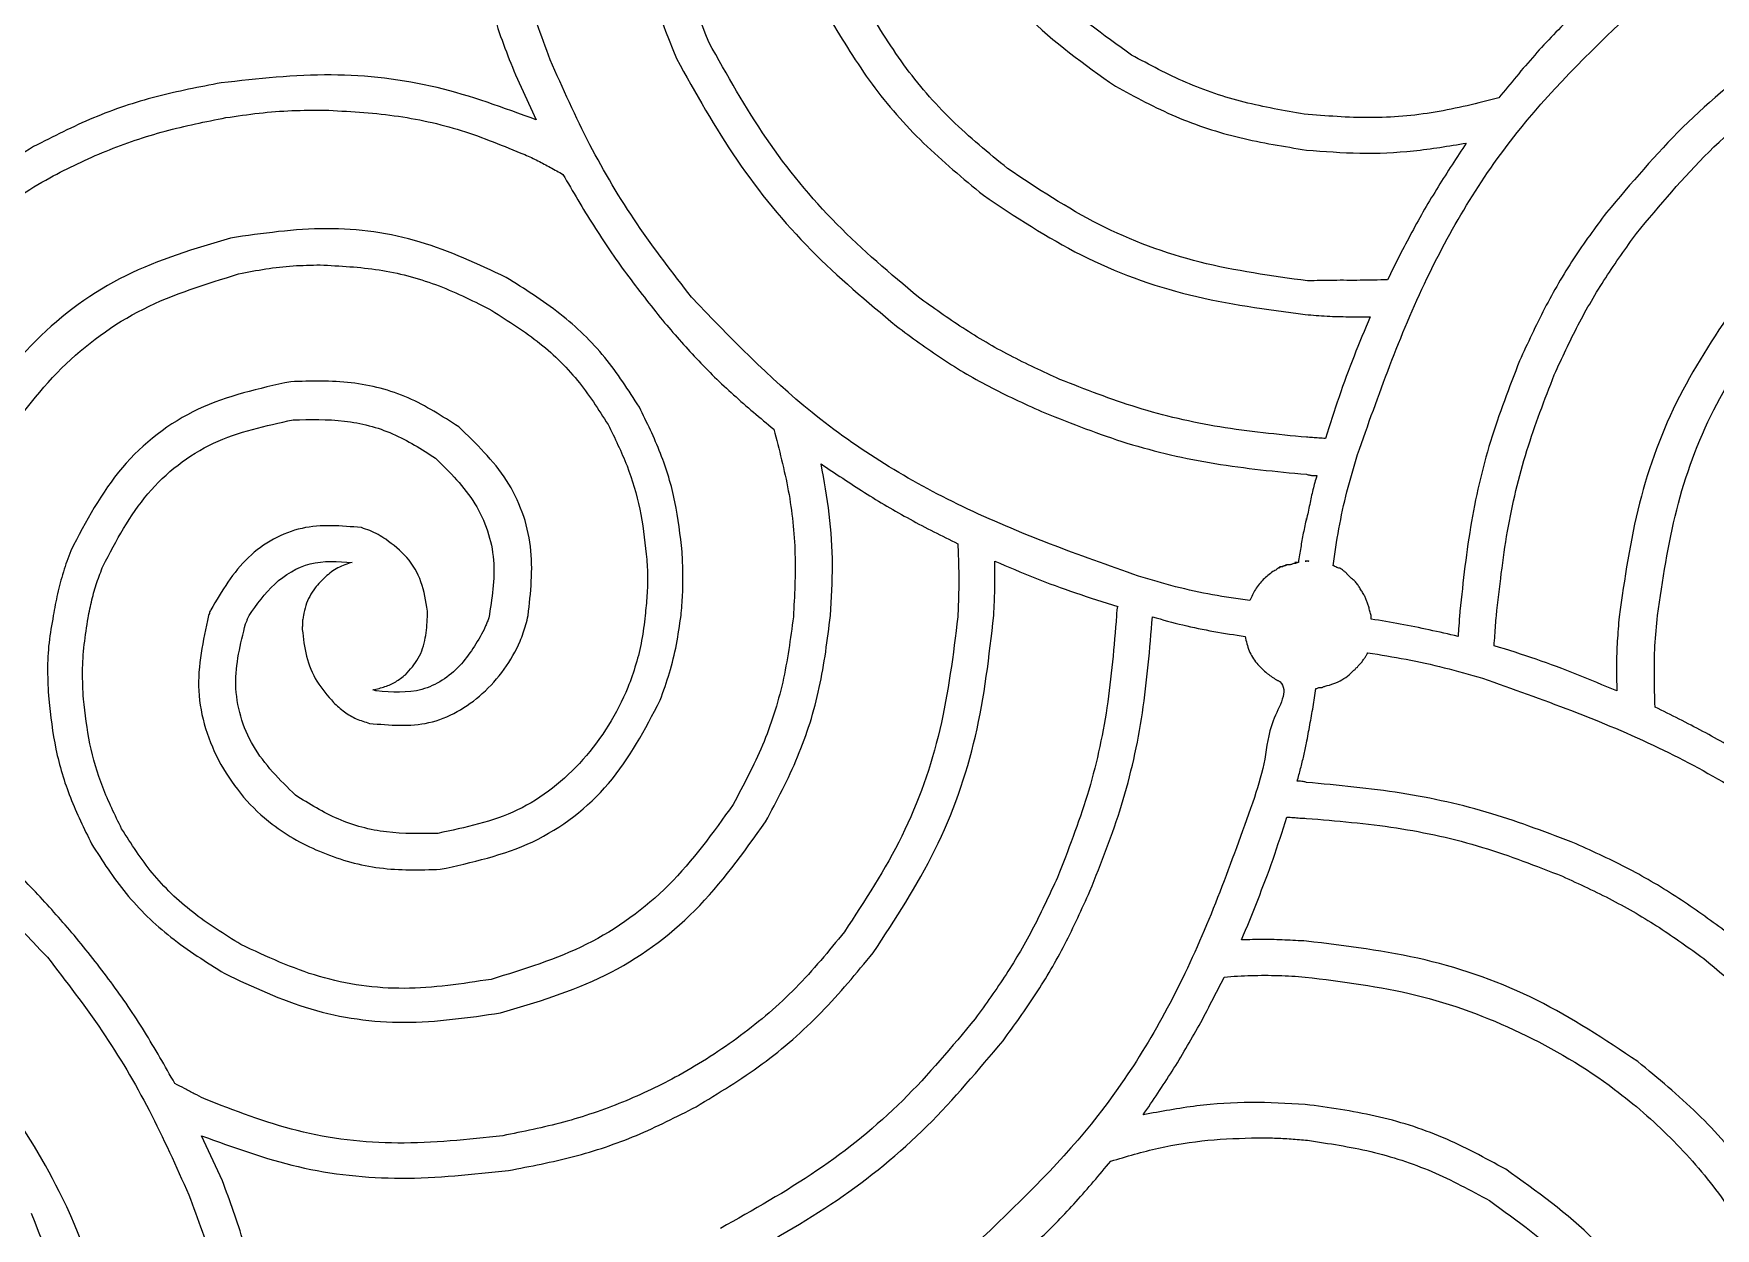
# Model space of a CAD drawing. Extents: x 0 to 371, y 0 to 260.
# Drawn here: x 242.17 to 280.59, y 94.83 to 122.12 of the extents above; entities that cross this region are included whole.
import ezdxf

# ---------------------------------------------------------------- set-up
doc = ezdxf.new("R2010")
doc.units = 0
doc.layers.add('Layer_1', color=7, linetype='CONTINUOUS')

msp = doc.modelspace()

# ---------------------------------------------------------------- linework, layer by layer
at = {"layer": 'Layer_1', "color": 7}
for points in [[(253.179892, 121.179373), (253.655832, 120.147395)], [(271.250618, 111.01927), (271.250618, 111.045625)], [(270.668747, 109.934582), (270.642394, 109.934582)], [(270.880625, 109.987292), (270.853743, 109.987292)], [(271.303852, 110.066873), (271.224266, 110.066873)], [(271.885724, 109.960937), (271.859372, 109.960937)], [(272.282599, 109.669998), (272.256247, 109.696353), (272.17666, 109.775419)], [(251.169162, 108.796667), (251.169162, 108.928959)], [(272.732708, 108.743957), (272.732708, 108.796667)], [(272.229894, 107.47375), (272.256247, 107.500105), (272.335833, 107.579687)], [(272.441243, 107.685623), (272.52083, 107.764689)], [(271.462497, 107.156457), (271.488849, 107.156457)], [(246.485727, 95.911665), (246.009787, 96.943127)]]:
    msp.add_lwpolyline(points, dxfattribs=at)
for points in [[(248.816852, 120.371672)], [(248.720215, 116.835452)], [(264.133745, 110.066873)], [(270.622233, 109.918561)], [(270.698724, 109.941299)], [(270.748333, 109.960937)], [(270.986035, 110.040002), (271.039269, 110.040002), (270.986035, 110.040002)], [(271.283691, 110.077726)], [(267.731977, 108.796667)], [(272.653122, 107.976562)], [(270.801038, 104.219169)], [(270.298224, 100.608019)], [(270.139051, 96.897135)]]:
    msp.add_lwpolyline(points, close=True, dxfattribs=at)
for points, knots in [([(257.598227, 121.919897), (257.1702, 123.022584), (256.288893, 125.293021), (255.9687, 129.023116), (256.366684, 131.499637), (256.566249, 132.741458)], [0, 0, 0, 0, 3.536436, 7.28153, 11.048228, 11.048228, 11.048228, 11.048228]), ([(255.667078, 132.50323), (255.48647, 131.241141), (255.126798, 128.727741), (255.512159, 124.958253), (256.417267, 122.665202), (256.857703, 121.549377)], [0, 0, 0, 0, 3.817741, 7.602876, 11.19059, 11.19059, 11.19059, 11.19059]), ([(253.973642, 121.523022), (253.767871, 122.077503), (253.34836, 123.207944), (252.929696, 125.011672), (252.779925, 126.257839), (252.703435, 126.89427)], [0, 0, 0, 0, 1.773057, 3.6148, 5.537175, 5.537175, 5.537175, 5.537175]), ([(262.519374, 126.973335), (262.761436, 126.156256), (263.243754, 124.528194), (264.783847, 122.411745), (266.178512, 121.41812), (266.884993, 120.91479)], [0, 0, 0, 0, 2.544134, 5.069287, 7.661575, 7.661575, 7.661575, 7.661575]), ([(267.255516, 121.628958), (266.613148, 122.08803), (265.341222, 122.997016), (263.940661, 124.931037), (263.48751, 126.415111), (263.260413, 127.158853)], [0, 0, 0, 0, 2.359117, 4.671186, 6.993906, 6.993906, 6.993906, 6.993906]), ([(252.465207, 123.34875), (252.530064, 123.097776), (252.658273, 122.601652), (252.897563, 121.877274), (253.086204, 121.410963), (253.179892, 121.179373)], [0, 0, 0, 0, 0.777527, 1.537008, 2.286358, 2.286358, 2.286358, 2.286358]), ([(278.288958, 123.375105), (277.969376, 123.101608), (277.328662, 122.553285), (276.44978, 121.635619), (275.912627, 120.979431), (275.643125, 120.650206)], [0, 0, 0, 0, 1.261331, 2.528783, 3.804996, 3.804996, 3.804996, 3.804996]), ([(284.215201, 123.057812), (283.429351, 122.619032), (281.869277, 121.747964), (279.803774, 120.043964), (278.667536, 118.698638), (278.103432, 118.030728)], [0, 0, 0, 0, 2.696804, 5.35371, 7.973322, 7.973322, 7.973322, 7.973322]), ([(264.424683, 119.035835), (263.986918, 119.393754), (263.117778, 120.104366), (262.012832, 121.385496), (261.433925, 122.340757), (261.143747, 122.819583)], [0, 0, 0, 0, 1.694336, 3.363942, 5.041931, 5.041931, 5.041931, 5.041931]), ([(272.414891, 112.500834), (272.896922, 113.861334), (273.830049, 116.495023), (275.965578, 120.013999), (277.867794, 121.831381), (278.791243, 122.713647)], [0, 0, 0, 0, 4.325799, 8.373985, 12.193381, 12.193381, 12.193381, 12.193381]), ([(260.349997, 122.475419), (260.661335, 121.962861), (261.282896, 120.93958), (262.476444, 119.577345), (263.403133, 118.812328), (263.869161, 118.427603)], [0, 0, 0, 0, 1.796894, 3.587356, 5.398685, 5.398685, 5.398685, 5.398685]), ([(278.791243, 117.554272), (279.32375, 118.194436), (280.397601, 119.485386), (282.379338, 121.093153), (283.864757, 121.924748), (284.612076, 122.343127)], [0, 0, 0, 0, 2.494016, 5.029417, 7.596492, 7.596492, 7.596492, 7.596492]), ([(262.387082, 116.099064), (261.747593, 116.636189), (260.461198, 117.716668), (258.847677, 119.692091), (258.016406, 121.17427), (257.598227, 121.919897)], [0, 0, 0, 0, 2.50184, 5.032695, 7.594725, 7.594725, 7.594725, 7.594725]), ([(257.201352, 116.099064), (256.77594, 116.649907), (255.921788, 117.755901), (254.836324, 119.574628), (254.262987, 120.869527), (253.973642, 121.523022)], [0, 0, 0, 0, 2.086879, 4.19008, 6.332929, 6.332929, 6.332929, 6.332929]), ([(256.857703, 121.549377), (257.296683, 120.761835), (258.168077, 119.19853), (259.86631, 117.126696), (261.216199, 115.997089), (261.884786, 115.437605)], [0, 0, 0, 0, 2.701851, 5.363294, 7.97507, 7.97507, 7.97507, 7.97507]), ([(271.197913, 120.279687), (270.739099, 120.359318), (269.819519, 120.51892), (268.486565, 120.965564), (267.665092, 121.408244), (267.255516, 121.628958)], [0, 0, 0, 0, 1.39603, 2.797992, 4.192055, 4.192055, 4.192055, 4.192055]), ([(253.655832, 120.147395), (252.909186, 120.423032), (251.399182, 120.980476), (248.94011, 121.268489), (247.295497, 121.08642), (246.459372, 120.993855)], [0, 0, 0, 0, 2.382382, 4.818091, 7.337064, 7.337064, 7.337064, 7.337064]), ([(246.459372, 120.993855), (245.961012, 120.898747), (244.966752, 120.709001), (243.522222, 120.226947), (242.622845, 119.768022), (242.173328, 119.538647)], [0, 0, 0, 0, 1.521205, 3.0349, 4.547437, 4.547437, 4.547437, 4.547437]), ([(266.884993, 120.91479), (267.338158, 120.671228), (268.24542, 120.183604), (269.723237, 119.703082), (270.741319, 119.540776), (271.250618, 119.459581)], [0, 0, 0, 0, 1.541296, 3.085767, 4.63181, 4.63181, 4.63181, 4.63181]), ([(275.643125, 120.650206), (275.161675, 120.528493), (274.197283, 120.284689), (272.697114, 120.157894), (271.699249, 120.238959), (271.197913, 120.279687)], [0, 0, 0, 0, 1.488323, 2.981254, 4.488636, 4.488636, 4.488636, 4.488636]), ([(246.565308, 120.200105), (246.817555, 120.23691), (247.318289, 120.309972), (248.070463, 120.367747), (248.569219, 120.37037), (248.816852, 120.371672)], [0, 0, 0, 0, 0.764629, 1.517859, 2.26062, 2.26062, 2.26062, 2.26062]), ([(248.816852, 120.371672), (249.350386, 120.343801), (250.406285, 120.288642), (251.952602, 119.949296), (252.913654, 119.551386), (253.391249, 119.353645)], [0, 0, 0, 0, 1.601314, 3.169101, 4.717874, 4.717874, 4.717874, 4.717874]), ([(238.7601, 115.543542), (239.117535, 115.982103), (239.827166, 116.852799), (241.114598, 117.945978), (242.451654, 118.813416), (243.817823, 119.458701), (245.167922, 119.921112), (246.099516, 120.107108), (246.565308, 120.200105)], [0, 0, 0, 0, 1.694248, 3.363666, 5.041543, 6.462666, 7.886398, 9.310103, 9.310103, 9.310103, 9.310103]), ([(242.173328, 119.538647), (241.660739, 119.227341), (240.6374, 118.605846), (239.274847, 117.412637), (238.509755, 116.485998), (238.124997, 116.019998)], [0, 0, 0, 0, 1.796934, 3.587419, 5.398736, 5.398736, 5.398736, 5.398736]), ([(271.250618, 119.459581), (271.657949, 119.427846), (272.47233, 119.364397), (273.6979, 119.416776), (274.501344, 119.551188), (274.90208, 119.618228)], [0, 0, 0, 0, 1.225053, 2.44926, 3.667472, 3.667472, 3.667472, 3.667472]), ([(274.90208, 119.618228), (274.684747, 119.287621), (274.247569, 118.622586), (273.642771, 117.582393), (273.283653, 116.859957), (273.102702, 116.495939)], [0, 0, 0, 0, 1.186836, 2.387386, 3.606692, 3.606692, 3.606692, 3.606692]), ([(253.391249, 119.353645), (253.492896, 119.308315), (253.692996, 119.219081), (253.980283, 119.061086), (254.169549, 118.956205), (254.26458, 118.903544)], [0, 0, 0, 0, 0.333736, 0.656986, 0.982968, 0.982968, 0.982968, 0.982968]), ([(254.26458, 118.903544), (254.491669, 118.512538), (254.944218, 117.733334), (255.706733, 116.620987), (256.262735, 115.919552), (256.539894, 115.569897)], [0, 0, 0, 0, 1.356194, 2.702651, 4.040972, 4.040972, 4.040972, 4.040972]), ([(271.2775, 116.469583), (270.451912, 116.583108), (268.812403, 116.808553), (266.469762, 117.67296), (265.105164, 118.582351), (264.424683, 119.035835)], [0, 0, 0, 0, 2.496035, 4.956794, 7.404474, 7.404474, 7.404474, 7.404474]), ([(263.869161, 118.427603), (264.5976, 117.942153), (266.06002, 116.96756), (268.576667, 116.051566), (270.337353, 115.819226), (271.224266, 115.702189)], [0, 0, 0, 0, 2.619894, 5.259723, 7.939252, 7.939252, 7.939252, 7.939252]), ([(278.103432, 118.030728), (277.846823, 117.683804), (277.329345, 116.984197), (276.672629, 115.845063), (276.304077, 115.045333), (276.119057, 114.643855)], [0, 0, 0, 0, 1.293785, 2.609043, 3.934954, 3.934954, 3.934954, 3.934954]), ([(252.968019, 116.549165), (252.324143, 116.852894), (251.028488, 117.464081), (248.843834, 117.76524), (247.401353, 117.554832), (246.671245, 117.448335)], [0, 0, 0, 0, 2.127579, 4.281279, 6.488593, 6.488593, 6.488593, 6.488593]), ([(246.671245, 117.448335), (245.854127, 117.206266), (244.225963, 116.723927), (242.109288, 115.183911), (241.115556, 113.789199), (240.612183, 113.08271)], [0, 0, 0, 0, 2.544261, 5.069616, 7.661989, 7.661989, 7.661989, 7.661989]), ([(276.912807, 114.326562), (277.088691, 114.708457), (277.438584, 115.468177), (278.067766, 116.548464), (278.550954, 117.220212), (278.791243, 117.554272)], [0, 0, 0, 0, 1.260922, 2.508408, 3.742494, 3.742494, 3.742494, 3.742494]), ([(246.856247, 116.62823), (247.062849, 116.67022), (247.474018, 116.753785), (248.097699, 116.823014), (248.513311, 116.831318), (248.720215, 116.835452)], [0, 0, 0, 0, 0.632289, 1.258348, 1.878993, 1.878993, 1.878993, 1.878993]), ([(248.720215, 116.835452), (249.17001, 116.811966), (250.065175, 116.765225), (251.374242, 116.427416), (252.172554, 116.031939), (252.571144, 115.83448)], [0, 0, 0, 0, 1.349252, 2.685235, 4.017437, 4.017437, 4.017437, 4.017437]), ([(241.326352, 112.633125), (241.790024, 113.274855), (242.705771, 114.542265), (244.633183, 115.948462), (246.114169, 116.401318), (246.856247, 116.62823)], [0, 0, 0, 0, 2.366487, 4.673792, 6.990994, 6.990994, 6.990994, 6.990994]), ([(256.010727, 113.585522), (255.761932, 113.973904), (255.255466, 114.764522), (254.212313, 115.768712), (253.388031, 116.285723), (252.968019, 116.549165)], [0, 0, 0, 0, 1.380479, 2.810201, 4.295596, 4.295596, 4.295596, 4.295596]), ([(273.102702, 116.495939), (272.894026, 116.490355), (272.482627, 116.479347), (271.87405, 116.48628), (271.474416, 116.475095), (271.2775, 116.469583)], [0, 0, 0, 0, 0.6262, 1.234538, 1.825468, 1.825468, 1.825468, 1.825468]), ([(267.41416, 109.722709), (266.053371, 110.206481), (263.418781, 111.143103), (259.906353, 113.285643), (258.084479, 115.18054), (257.201352, 116.099064)], [0, 0, 0, 0, 4.327958, 8.379257, 12.190514, 12.190514, 12.190514, 12.190514]), ([(265.615311, 114.220625), (265.233374, 114.396515), (264.473543, 114.746433), (263.393044, 115.37555), (262.721184, 115.858769), (262.387082, 116.099064)], [0, 0, 0, 0, 1.261045, 2.508746, 3.742942, 3.742942, 3.742942, 3.742942]), ([(252.571144, 115.83448), (252.948974, 115.599103), (253.689427, 115.137823), (254.625035, 114.241628), (255.07579, 113.534822), (255.296558, 113.188647)], [0, 0, 0, 0, 1.333712, 2.613745, 3.842465, 3.842465, 3.842465, 3.842465]), ([(271.224266, 115.702189), (271.389436, 115.687968), (271.717417, 115.659731), (272.21194, 115.649752), (272.540563, 115.64957), (272.705827, 115.649478)], [0, 0, 0, 0, 0.497214, 0.987321, 1.483146, 1.483146, 1.483146, 1.483146]), ([(272.705827, 115.649478), (272.580834, 115.350152), (272.328837, 114.746678), (271.985635, 113.821309), (271.788068, 113.189281), (271.688848, 112.871869)], [0, 0, 0, 0, 0.973091, 1.961856, 2.959402, 2.959402, 2.959402, 2.959402]), ([(281.119788, 116.019998), (280.64106, 115.306498), (279.677854, 113.87093), (278.765869, 111.399761), (278.518751, 109.668212), (278.394368, 108.796667)], [0, 0, 0, 0, 2.571521, 5.173922, 7.811243, 7.811243, 7.811243, 7.811243]), ([(256.539894, 115.569897), (256.794411, 115.274693), (257.306635, 114.680586), (258.158682, 113.851809), (258.770683, 113.340806), (259.07979, 113.08271)], [0, 0, 0, 0, 1.168937, 2.352526, 3.560394, 3.560394, 3.560394, 3.560394]), ([(261.884786, 115.437605), (262.229754, 115.181145), (262.92533, 114.66403), (264.062015, 114.002459), (264.865424, 113.637522), (265.271141, 113.45323)], [0, 0, 0, 0, 1.288889, 2.598853, 3.935254, 3.935254, 3.935254, 3.935254]), ([(279.267705, 108.823022), (279.387096, 109.635066), (279.624483, 111.249662), (280.466376, 113.558951), (281.362325, 114.90228), (281.807599, 115.569897)], [0, 0, 0, 0, 2.45932, 4.889889, 7.291337, 7.291337, 7.291337, 7.291337]), ([(276.119057, 114.643855), (275.883485, 114.035627), (275.405774, 112.802218), (274.95636, 110.834182), (274.815075, 109.482201), (274.743436, 108.796667)], [0, 0, 0, 0, 1.954953, 3.964391, 6.031376, 6.031376, 6.031376, 6.031376]), ([(248.046872, 114.167915), (247.322359, 114.00947), (245.880606, 113.69417), (244.055949, 112.286612), (243.367913, 110.970498), (243.019789, 110.304586)], [0, 0, 0, 0, 2.206894, 4.391638, 6.62917, 6.62917, 6.62917, 6.62917]), ([(251.88333, 113.135937), (251.50957, 113.377973), (250.757691, 113.864868), (249.419958, 114.206771), (248.50878, 114.180986), (248.046872, 114.167915)], [0, 0, 0, 0, 1.329611, 2.674722, 4.057669, 4.057669, 4.057669, 4.057669]), ([(271.250618, 112.897709), (270.589235, 112.962356), (269.283469, 113.089991), (267.38672, 113.527489), (266.199433, 113.992063), (265.615311, 114.220625)], [0, 0, 0, 0, 1.992575, 3.933927, 5.81399, 5.81399, 5.81399, 5.81399]), ([(275.589891, 108.823022), (275.661608, 109.467144), (275.803321, 110.739943), (276.241991, 112.58999), (276.6914, 113.753394), (276.912807, 114.326562)], [0, 0, 0, 0, 1.943386, 3.84017, 5.682105, 5.682105, 5.682105, 5.682105]), ([(256.989995, 110.27823), (256.946239, 110.662097), (256.858905, 111.428266), (256.521495, 112.543737), (256.181462, 113.237284), (256.010727, 113.585522)], [0, 0, 0, 0, 1.157468, 2.310219, 3.472746, 3.472746, 3.472746, 3.472746]), ([(265.271141, 113.45323), (265.892427, 113.20879), (267.154196, 112.712357), (269.167605, 112.24965), (270.551559, 112.117832), (271.250618, 112.051248)], [0, 0, 0, 0, 2.001067, 4.063967, 6.169534, 6.169534, 6.169534, 6.169534]), ([(243.760828, 109.960937), (244.063755, 110.537022), (244.661562, 111.67389), (246.231787, 112.896462), (247.476107, 113.16169), (248.099582, 113.294584)], [0, 0, 0, 0, 1.939237, 3.826964, 5.722687, 5.722687, 5.722687, 5.722687]), ([(248.099582, 113.294584), (248.491487, 113.304012), (249.264269, 113.322603), (250.397587, 113.03351), (251.036677, 112.624459), (251.354164, 112.421252)], [0, 0, 0, 0, 1.173339, 2.313662, 3.43938, 3.43938, 3.43938, 3.43938]), ([(253.47083, 108.823022), (253.529149, 109.350122), (253.646908, 110.414448), (253.071376, 111.999209), (252.282051, 112.754439), (251.88333, 113.135937)], [0, 0, 0, 0, 1.577662, 3.185635, 4.827022, 4.827022, 4.827022, 4.827022]), ([(255.296558, 113.188647), (255.449701, 112.877687), (255.754367, 112.259058), (256.049944, 111.25815), (256.129361, 110.571484), (256.169374, 110.22552)], [0, 0, 0, 0, 1.038734, 2.066479, 3.110095, 3.110095, 3.110095, 3.110095]), ([(259.07979, 113.08271), (259.203237, 112.616923), (259.450475, 111.684048), (259.603928, 110.239545), (259.554528, 109.276793), (259.529892, 108.796667)], [0, 0, 0, 0, 1.444383, 2.892794, 4.333704, 4.333704, 4.333704, 4.333704]), ([(271.688848, 112.871869), (271.637566, 112.87368), (271.536816, 112.877236), (271.391181, 112.892673), (271.296166, 112.896077), (271.250618, 112.897709)], [0, 0, 0, 0, 0.153897, 0.302354, 0.43905, 0.43905, 0.43905, 0.43905]), ([(251.354164, 112.421252), (251.682646, 112.096502), (252.335371, 111.451191), (252.789867, 110.102851), (252.643519, 109.211248), (252.571144, 108.770312)], [0, 0, 0, 0, 1.374248, 2.730763, 4.057986, 4.057986, 4.057986, 4.057986]), ([(260.376352, 108.823022), (260.3994, 109.210588), (260.445406, 109.984216), (260.371088, 111.146899), (260.233707, 111.908196), (260.164995, 112.28896)], [0, 0, 0, 0, 1.164036, 2.323554, 3.483782, 3.483782, 3.483782, 3.483782]), ([(260.164995, 112.28896), (260.491479, 112.069215), (261.153063, 111.623924), (262.193168, 111.010077), (262.920665, 110.646642), (263.286769, 110.463748)], [0, 0, 0, 0, 1.180529, 2.392212, 3.619687, 3.619687, 3.619687, 3.619687]), ([(271.859372, 109.960937), (271.900041, 110.243723), (271.981842, 110.812504), (272.168042, 111.661013), (272.332205, 112.219523), (272.414891, 112.500834)], [0, 0, 0, 0, 0.856909, 1.723537, 2.603019, 2.603019, 2.603019, 2.603019]), ([(271.250618, 112.051248), (271.276926, 112.04411), (271.328947, 112.029995), (271.409375, 112.02462), (271.462394, 112.024458), (271.488849, 112.024377)], [0, 0, 0, 0, 0.081581, 0.16132, 0.240729, 0.240729, 0.240729, 0.240729]), ([(271.488849, 112.024377), (271.456806, 111.916371), (271.392046, 111.698091), (271.324739, 111.360014), (271.275462, 111.133482), (271.250618, 111.01927)], [0, 0, 0, 0, 0.337793, 0.682676, 1.033368, 1.033368, 1.033368, 1.033368]), ([(271.250618, 111.045625), (271.226009, 110.933398), (271.17736, 110.711549), (271.118108, 110.375753), (271.083199, 110.152443), (271.065622, 110.040002)], [0, 0, 0, 0, 0.344646, 0.681296, 1.02272, 1.02272, 1.02272, 1.02272]), ([(249.660727, 110.833752), (249.202723, 110.873897), (248.275494, 110.955172), (246.961734, 110.21629), (246.472946, 109.384048), (246.221144, 108.955314)], [0, 0, 0, 0, 1.356337, 2.745907, 4.222353, 4.222353, 4.222353, 4.222353]), ([(250.216249, 110.569169), (250.159014, 110.604759), (250.041731, 110.677688), (249.856226, 110.768233), (249.724935, 110.812234), (249.660727, 110.833752)], [0, 0, 0, 0, 0.202151, 0.414237, 0.617239, 0.617239, 0.617239, 0.617239]), ([(243.019789, 110.304586), (242.961552, 110.144019), (242.844978, 109.822603), (242.713171, 109.326831), (242.652957, 108.990723), (242.622914, 108.823022)], [0, 0, 0, 0, 0.512246, 1.025391, 1.536387, 1.536387, 1.536387, 1.536387]), ([(251.169162, 108.928959), (251.134203, 109.154851), (251.06635, 109.593294), (250.729947, 110.179783), (250.387216, 110.439575), (250.216249, 110.569169)], [0, 0, 0, 0, 0.682348, 1.324395, 1.963469, 1.963469, 1.963469, 1.963469]), ([(256.963124, 108.823022), (256.977341, 108.981976), (257.005909, 109.301395), (257.010736, 109.787507), (256.996965, 110.113325), (256.989995, 110.27823)], [0, 0, 0, 0, 0.478613, 0.961775, 1.45692, 1.45692, 1.45692, 1.45692]), ([(263.286769, 110.463748), (263.293824, 110.278553), (263.307933, 109.908241), (263.307933, 109.352174), (263.293824, 108.981862), (263.286769, 108.796667)], [0, 0, 0, 0, 0.555958, 1.111683, 1.667641, 1.667641, 1.667641, 1.667641]), ([(243.416664, 108.770312), (243.44475, 108.908837), (243.500168, 109.182157), (243.611114, 109.581661), (243.711233, 109.835297), (243.760828, 109.960937)], [0, 0, 0, 0, 0.424009, 0.8366, 1.2416, 1.2416, 1.2416, 1.2416]), ([(247.094475, 108.823022), (247.273243, 109.077132), (247.631398, 109.586234), (248.481914, 110.107188), (249.124069, 110.062593), (249.44937, 110.040002)], [0, 0, 0, 0, 0.929904, 1.863034, 2.821039, 2.821039, 2.821039, 2.821039]), ([(249.44937, 110.040002), (249.338203, 110.003203), (249.115761, 109.929568), (248.83183, 109.718268), (248.678537, 109.54446), (248.602394, 109.458125)], [0, 0, 0, 0, 0.349447, 0.699231, 1.044459, 1.044459, 1.044459, 1.044459]), ([(256.169374, 110.22552), (256.181858, 110.067181), (256.206655, 109.752668), (256.190696, 109.283528), (256.158796, 108.975414), (256.143019, 108.823022)], [0, 0, 0, 0, 0.476174, 0.945835, 1.405453, 1.405453, 1.405453, 1.405453]), ([(264.106874, 108.823022), (264.114029, 108.957922), (264.128542, 109.231535), (264.133447, 109.646368), (264.133645, 109.926066), (264.133745, 110.066873)], [0, 0, 0, 0, 0.405228, 0.82191, 1.244345, 1.244345, 1.244345, 1.244345]), ([(264.133745, 110.066873), (264.435833, 109.937934), (265.042765, 109.678881), (265.9784, 109.333636), (266.616554, 109.135014), (266.938227, 109.034895)], [0, 0, 0, 0, 0.985279, 1.979539, 2.990117, 2.990117, 2.990117, 2.990117]), ([(270.642394, 109.934582), (270.640882, 109.927366), (270.638269, 109.914894), (270.626894, 109.910398), (270.614486, 109.905462), (270.616817, 109.912719), (270.619623, 109.915379), (270.635373, 109.934334), (270.566844, 109.870906), (270.533466, 109.855496), (270.500085, 109.837467), (270.48375, 109.828645)], [0, 0, 0, 0, 0.019933, 0.034453, 0.041371, 0.046265, 0.050189, 0.054191, 0.112906, 0.167466, 0.219747, 0.219747, 0.219747, 0.219747]), ([(270.622233, 109.918561), (270.624569, 109.920435), (270.629177, 109.924133), (270.634508, 109.927804), (270.645622, 109.936261), (270.636211, 109.931915), (270.629824, 109.92802), (270.624989, 109.921995), (270.622233, 109.918561)], [0, 0, 0, 0, 0.008553, 0.016875, 0.025766, 0.029683, 0.039236, 0.051899, 0.051899, 0.051899, 0.051899]), ([(270.853743, 109.987292), (270.838458, 109.986173), (270.811255, 109.984182), (270.778379, 109.966655), (270.750708, 109.962857), (270.728203, 109.952968), (270.712638, 109.951424), (270.693685, 109.927696), (270.69551, 109.937513), (270.69742, 109.938998), (270.700641, 109.944075), (270.689266, 109.935214), (270.681031, 109.935335), (270.673216, 109.934856), (270.668747, 109.934582)], [0, 0, 0, 0, 0.045484, 0.080946, 0.109115, 0.129949, 0.150018, 0.168982, 0.171891, 0.174229, 0.176763, 0.185549, 0.195131, 0.207934, 0.207934, 0.207934, 0.207934]), ([(270.698724, 109.941299), (270.700815, 109.942721), (270.705603, 109.945978), (270.711135, 109.951473), (270.726294, 109.962905), (270.713864, 109.958594), (270.705652, 109.953974), (270.701241, 109.945905), (270.698724, 109.941299)], [0, 0, 0, 0, 0.007295, 0.016705, 0.030089, 0.034949, 0.046238, 0.061249, 0.061249, 0.061249, 0.061249]), ([(270.748333, 109.960937), (270.755204, 109.963278), (270.768657, 109.967861), (270.782373, 109.973511), (270.808236, 109.989122), (270.787195, 109.985362), (270.770723, 109.979475), (270.756764, 109.967917), (270.748333, 109.960937)], [0, 0, 0, 0, 0.020704, 0.040541, 0.059394, 0.067237, 0.087889, 0.119385, 0.119385, 0.119385, 0.119385]), ([(271.065622, 110.040002), (271.05659, 110.038248), (271.037849, 110.034609), (271.013783, 110.019189), (270.980201, 110.011639), (270.943489, 110.010717), (270.910671, 109.99349), (270.889845, 109.989194), (270.880625, 109.987292)], [0, 0, 0, 0, 0.02738, 0.056815, 0.084195, 0.129678, 0.165141, 0.19331, 0.19331, 0.19331, 0.19331]), ([(271.224266, 110.066873), (271.230938, 110.067783), (271.244466, 110.069628), (271.263335, 110.077931), (271.277001, 110.077794), (271.283691, 110.077726)], [0, 0, 0, 0, 0.020148, 0.040845, 0.060696, 0.060696, 0.060696, 0.060696]), ([(271.283691, 110.077726), (271.285951, 110.07718), (271.29068, 110.076035), (271.297651, 110.072431), (271.301699, 110.068803), (271.303852, 110.066873)], [0, 0, 0, 0, 0.00696, 0.01457, 0.023222, 0.023222, 0.023222, 0.023222]), ([(272.018016, 109.907711), (272.000522, 109.909446), (271.966341, 109.912838), (271.920866, 109.932311), (271.896804, 109.951911), (271.885724, 109.960937)], [0, 0, 0, 0, 0.052537, 0.102649, 0.145423, 0.145423, 0.145423, 0.145423]), ([(272.17666, 109.775419), (272.174861, 109.782606), (272.171027, 109.797919), (272.145901, 109.809509), (272.121573, 109.830978), (272.089936, 109.856864), (272.051963, 109.879461), (272.028927, 109.898631), (272.018016, 109.907711)], [0, 0, 0, 0, 0.021163, 0.045089, 0.077239, 0.119756, 0.167007, 0.209524, 0.209524, 0.209524, 0.209524]), ([(269.954583, 109.167187), (269.671752, 109.207859), (269.102845, 109.289671), (268.254153, 109.47584), (267.695516, 109.64002), (267.41416, 109.722709)], [0, 0, 0, 0, 0.857044, 1.72392, 2.603534, 2.603534, 2.603534, 2.603534]), ([(270.48375, 109.828645), (270.407922, 109.770498), (270.256079, 109.654062), (270.076412, 109.426567), (269.995151, 109.253558), (269.954583, 109.167187)], [0, 0, 0, 0, 0.285942, 0.572589, 0.85835, 0.85835, 0.85835, 0.85835]), ([(272.732708, 108.796667), (272.723943, 108.831628), (272.706876, 108.899706), (272.681233, 108.996948), (272.654374, 109.085538), (272.625981, 109.167818), (272.594057, 109.249276), (272.552676, 109.314292), (272.522707, 109.371076), (272.492533, 109.412834), (272.46254, 109.471197), (272.414596, 109.536368), (272.357162, 109.612037), (272.307436, 109.650692), (272.282599, 109.669998)], [0, 0, 0, 0, 0.108128, 0.210555, 0.301685, 0.385703, 0.471853, 0.563171, 0.616246, 0.664269, 0.717344, 0.812569, 0.90672, 1.000672, 1.000672, 1.000672, 1.000672]), ([(248.602394, 109.458125), (248.560134, 109.394549), (248.475259, 109.266863), (248.379118, 109.053665), (248.351659, 108.900346), (248.33781, 108.823022)], [0, 0, 0, 0, 0.228959, 0.459846, 0.694772, 0.694772, 0.694772, 0.694772]), ([(242.622914, 108.823022), (242.585737, 108.61785), (242.510744, 108.203982), (242.480357, 107.564673), (242.504662, 107.13563), (242.516977, 106.918228)], [0, 0, 0, 0, 0.625041, 1.260818, 1.9139, 1.9139, 1.9139, 1.9139]), ([(243.310727, 106.918228), (243.299946, 107.127258), (243.278571, 107.541715), (243.321663, 108.161665), (243.385015, 108.567545), (243.416664, 108.770312)], [0, 0, 0, 0, 0.627466, 1.244117, 1.859713, 1.859713, 1.859713, 1.859713]), ([(246.168433, 108.823022), (246.042694, 108.250865), (245.789398, 107.098278), (246.357368, 105.349188), (247.44199, 104.08149), (248.764631, 103.361354), (250.082831, 102.990726), (250.996942, 103.015826), (251.4601, 103.028544)], [0, 0, 0, 0, 1.731203, 3.487438, 5.285215, 6.609014, 7.955642, 9.338713, 9.338713, 9.338713, 9.338713]), ([(246.221144, 108.955314), (246.213908, 108.944184), (246.197868, 108.919512), (246.189025, 108.871906), (246.175619, 108.840081), (246.168433, 108.823022)], [0, 0, 0, 0, 0.039476, 0.087505, 0.142997, 0.142997, 0.142997, 0.142997]), ([(247.014894, 108.63802), (247.023945, 108.657837), (247.042794, 108.699105), (247.066575, 108.761937), (247.085424, 108.803205), (247.094475, 108.823022)], [0, 0, 0, 0, 0.065343, 0.136074, 0.201417, 0.201417, 0.201417, 0.201417]), ([(248.33781, 108.823022), (248.3307, 108.787882), (248.316576, 108.718077), (248.311613, 108.611531), (248.311508, 108.540977), (248.311455, 108.505728)], [0, 0, 0, 0, 0.107401, 0.213354, 0.319138, 0.319138, 0.319138, 0.319138]), ([(249.846245, 106.362707), (250.3063, 106.321716), (251.237684, 106.238729), (252.519034, 106.990968), (253.134489, 107.842921), (253.359725, 108.427022), (253.419419, 108.621961), (253.453425, 108.754953), (253.47083, 108.823022)], [0, 0, 0, 0, 1.356337, 2.745907, 4.222353, 4.421742, 4.622772, 4.833539, 4.833539, 4.833539, 4.833539]), ([(250.66635, 107.47375), (250.774409, 107.593758), (250.992287, 107.835729), (251.141405, 108.310811), (251.159916, 108.634829), (251.169162, 108.796667)], [0, 0, 0, 0, 0.479683, 0.967182, 1.45365, 1.45365, 1.45365, 1.45365]), ([(256.143019, 108.823022), (256.120613, 108.633546), (256.076318, 108.258972), (255.938841, 107.710203), (255.604638, 106.745256), (254.818037, 105.480357), (253.281569, 104.244688), (252.032644, 103.98119), (251.406874, 103.849165)], [0, 0, 0, 0, 0.571886, 1.130561, 1.693003, 3.632311, 5.520235, 7.416086, 7.416086, 7.416086, 7.416086]), ([(252.571144, 108.770312), (252.560342, 108.74144), (252.537842, 108.6813), (252.498508, 108.59474), (252.476009, 108.5346), (252.465207, 108.505728)], [0, 0, 0, 0, 0.092457, 0.192584, 0.28504, 0.28504, 0.28504, 0.28504]), ([(256.487183, 106.891873), (256.561401, 107.098742), (256.710702, 107.514897), (256.867875, 108.16219), (256.931356, 108.602622), (256.963124, 108.823022)], [0, 0, 0, 0, 0.65903, 1.325758, 1.993603, 1.993603, 1.993603, 1.993603]), ([(259.529892, 108.796667), (259.462939, 108.296079), (259.329054, 107.295053), (258.863544, 105.845343), (258.390114, 104.955092), (258.153749, 104.510623)], [0, 0, 0, 0, 1.513347, 3.026242, 4.534674, 4.534674, 4.534674, 4.534674]), ([(258.894788, 104.113748), (259.153988, 104.601803), (259.672366, 105.577874), (260.171247, 107.172692), (260.307869, 108.271987), (260.376352, 108.823022)], [0, 0, 0, 0, 1.655627, 3.311125, 4.974999, 4.974999, 4.974999, 4.974999]), ([(263.286769, 108.796667), (263.179851, 107.931958), (262.967256, 106.212564), (262.103302, 103.747425), (261.162215, 102.313416), (260.694161, 101.600207)], [0, 0, 0, 0, 2.610138, 5.190017, 7.742731, 7.742731, 7.742731, 7.742731]), ([(261.35562, 101.12375), (261.856725, 101.889113), (262.862149, 103.424746), (263.793621, 106.059559), (264.002072, 107.898476), (264.106874, 108.823022)], [0, 0, 0, 0, 2.738092, 5.493738, 8.280049, 8.280049, 8.280049, 8.280049]), ([(266.911875, 108.823022), (266.854369, 108.120171), (266.741031, 106.73494), (266.297438, 104.719602), (265.804764, 103.462688), (265.562077, 102.843542)], [0, 0, 0, 0, 2.114459, 4.167331, 6.160257, 6.160257, 6.160257, 6.160257]), ([(266.303122, 102.526248), (266.561788, 103.175919), (267.087201, 104.495551), (267.554449, 106.610462), (267.672378, 108.06272), (267.731977, 108.796667)], [0, 0, 0, 0, 2.095445, 4.256339, 6.46427, 6.46427, 6.46427, 6.46427]), ([(266.938227, 109.034895), (266.931154, 109.010879), (266.917747, 108.965358), (266.911756, 108.893739), (266.911834, 108.847204), (266.911875, 108.823022)], [0, 0, 0, 0, 0.074913, 0.141994, 0.214569, 0.214569, 0.214569, 0.214569]), ([(267.731977, 108.796667), (267.96314, 108.731254), (268.426083, 108.600253), (269.134608, 108.45855), (269.610583, 108.384245), (269.848644, 108.347082)], [0, 0, 0, 0, 0.720478, 1.442882, 2.165737, 2.165737, 2.165737, 2.165737]), ([(274.717083, 108.347082), (274.496847, 108.398183), (274.05757, 108.500107), (273.395838, 108.632538), (272.953397, 108.706877), (272.732708, 108.743957)], [0, 0, 0, 0, 0.678238, 1.352795, 2.024117, 2.024117, 2.024117, 2.024117]), ([(274.743436, 108.796667), (274.741871, 108.746008), (274.738798, 108.646532), (274.721721, 108.497217), (274.718648, 108.397741), (274.717083, 108.347082)], [0, 0, 0, 0, 0.151991, 0.298453, 0.450443, 0.450443, 0.450443, 0.450443]), ([(275.537186, 108.136759), (275.54433, 108.215575), (275.558429, 108.371116), (275.567933, 108.600457), (275.582694, 108.750076), (275.589891, 108.823022)], [0, 0, 0, 0, 0.237388, 0.46848, 0.68834, 0.68834, 0.68834, 0.68834]), ([(278.394368, 108.796667), (278.378548, 108.611235), (278.346778, 108.238851), (278.325557, 107.673652), (278.336258, 107.294646), (278.341663, 107.10323)], [0, 0, 0, 0, 0.558295, 1.121167, 1.695522, 1.695522, 1.695522, 1.695522]), ([(279.215, 106.732711), (279.208053, 106.968181), (279.194275, 107.435197), (279.203697, 108.133364), (279.246409, 108.593563), (279.267705, 108.823022)], [0, 0, 0, 0, 0.706737, 1.401697, 2.092798, 2.092798, 2.092798, 2.092798]), ([(248.152808, 104.72198), (247.798159, 105.071996), (247.095137, 105.765831), (246.662518, 107.240463), (246.898662, 108.177034), (247.014894, 108.63802)], [0, 0, 0, 0, 1.480055, 2.933911, 4.343136, 4.343136, 4.343136, 4.343136]), ([(248.311455, 108.505728), (248.334616, 108.30123), (248.381107, 107.890729), (248.616577, 107.305475), (248.889649, 106.99383), (249.025624, 106.838647)], [0, 0, 0, 0, 0.616271, 1.237078, 1.852808, 1.852808, 1.852808, 1.852808]), ([(252.465207, 108.505728), (252.299976, 108.214415), (251.96686, 107.627113), (251.057602, 107.019706), (250.358258, 107.075193), (250.004892, 107.10323)], [0, 0, 0, 0, 1.000474, 2.017009, 3.055252, 3.055252, 3.055252, 3.055252]), ([(269.848644, 108.347082), (269.874587, 108.236574), (269.925939, 108.017826), (270.104238, 107.725805), (270.26883, 107.57554), (270.351458, 107.500105)], [0, 0, 0, 0, 0.339026, 0.671095, 1.005853, 1.005853, 1.005853, 1.005853]), ([(272.547182, 107.817915), (272.562844, 107.835064), (272.59259, 107.867637), (272.625925, 107.922465), (272.644202, 107.958819), (272.653122, 107.976562)], [0, 0, 0, 0, 0.069511, 0.132028, 0.191624, 0.191624, 0.191624, 0.191624]), ([(272.653122, 107.976562), (272.944622, 107.928769), (273.530246, 107.832754), (274.405469, 107.64156), (274.982357, 107.476975), (275.272602, 107.394169)], [0, 0, 0, 0, 0.886111, 1.780194, 2.685514, 2.685514, 2.685514, 2.685514]), ([(278.341663, 107.10323), (278.038833, 107.230361), (277.429906, 107.485993), (276.496573, 107.837546), (275.858393, 108.036581), (275.537186, 108.136759)], [0, 0, 0, 0, 0.98529, 1.98121, 2.990435, 2.990435, 2.990435, 2.990435]), ([(272.335833, 107.579687), (272.342935, 107.581551), (272.358066, 107.585522), (272.370302, 107.609418), (272.382629, 107.634309), (272.411536, 107.637476), (272.421945, 107.663823), (272.434214, 107.677683), (272.441243, 107.685623)], [0, 0, 0, 0, 0.021038, 0.044821, 0.07689, 0.097977, 0.121965, 0.15414, 0.15414, 0.15414, 0.15414]), ([(272.52083, 107.764689), (272.522277, 107.771743), (272.52503, 107.785164), (272.542983, 107.79744), (272.545735, 107.81086), (272.547182, 107.817915)], [0, 0, 0, 0, 0.020831, 0.039628, 0.060459, 0.060459, 0.060459, 0.060459]), ([(232.277809, 107.394169), (233.638309, 106.912138), (236.271998, 105.97901), (239.790974, 103.843479), (241.608356, 101.941263), (242.490622, 101.017814)], [0, 0, 0, 0, 4.325799, 8.373986, 12.193383, 12.193383, 12.193383, 12.193383]), ([(249.92531, 107.129586), (250.017692, 107.150246), (250.197951, 107.19056), (250.451775, 107.305401), (250.594532, 107.417404), (250.66635, 107.47375)], [0, 0, 0, 0, 0.28362, 0.553413, 0.826546, 0.826546, 0.826546, 0.826546]), ([(270.351458, 107.500105), (270.369429, 107.489492), (270.406325, 107.467703), (270.454776, 107.425865), (270.503302, 107.401877), (270.534405, 107.373253), (270.56516, 107.363053), (270.585371, 107.338397), (270.614843, 107.337427), (270.631249, 107.324801), (270.868128, 107.120336), (270.375495, 106.377814), (270.339351, 105.55054), (270.153302, 104.963623), (270.059993, 104.66927)], [0, 0, 0, 0, 0.062523, 0.128365, 0.190888, 0.223716, 0.253339, 0.286167, 0.312625, 0.336102, 0.346563, 1.251, 2.151734, 3.057974, 3.057974, 3.057974, 3.057974]), ([(271.488849, 107.156457), (271.49758, 107.163539), (271.515277, 107.177894), (271.553585, 107.183654), (271.58897, 107.180184), (271.62256, 107.188501), (271.646597, 107.203739), (271.665342, 107.207402), (271.674375, 107.209167)], [0, 0, 0, 0, 0.033167, 0.067223, 0.112338, 0.139718, 0.169153, 0.196533, 0.196533, 0.196533, 0.196533]), ([(271.674375, 107.209167), (271.742519, 107.228338), (271.876225, 107.265955), (272.06604, 107.35177), (272.175337, 107.433136), (272.229894, 107.47375)], [0, 0, 0, 0, 0.212295, 0.416549, 0.62012, 0.62012, 0.62012, 0.62012]), ([(275.272602, 107.394169), (276.633103, 106.912138), (279.266791, 105.97901), (282.785766, 103.843479), (284.603147, 101.941263), (285.485413, 101.017814)], [0, 0, 0, 0, 4.325799, 8.373984, 12.193381, 12.193381, 12.193381, 12.193381]), ([(242.516977, 106.918228), (242.560733, 106.534362), (242.648067, 105.768193), (242.985477, 104.652721), (243.32551, 103.959174), (243.496245, 103.610937)], [0, 0, 0, 0, 1.157468, 2.310219, 3.472746, 3.472746, 3.472746, 3.472746]), ([(244.184058, 103.954586), (244.030838, 104.267568), (243.725947, 104.890366), (243.43233, 105.891686), (243.351241, 106.57622), (243.310727, 106.918228)], [0, 0, 0, 0, 1.044261, 2.077955, 3.110086, 3.110086, 3.110086, 3.110086]), ([(249.025624, 106.838647), (249.105858, 106.765117), (249.263503, 106.620642), (249.542042, 106.456296), (249.744372, 106.394049), (249.846245, 106.362707)], [0, 0, 0, 0, 0.326019, 0.640572, 0.95956, 0.95956, 0.95956, 0.95956]), ([(250.004892, 107.10323), (249.995858, 107.104969), (249.977114, 107.108577), (249.953089, 107.124239), (249.934344, 107.127847), (249.92531, 107.129586)], [0, 0, 0, 0, 0.027378, 0.056812, 0.08419, 0.08419, 0.08419, 0.08419]), ([(251.4601, 103.028544), (252.184613, 103.186989), (253.626366, 103.502289), (255.451023, 104.909847), (256.139059, 106.225961), (256.487183, 106.891873)], [0, 0, 0, 0, 2.206894, 4.391638, 6.62917, 6.62917, 6.62917, 6.62917]), ([(271.039269, 105.03979), (271.065634, 105.136703), (271.118227, 105.330029), (271.192177, 105.620267), (271.259656, 105.953882), (271.328705, 106.326912), (271.404984, 106.740678), (271.443267, 107.017439), (271.462497, 107.156457)], [0, 0, 0, 0, 0.301316, 0.601074, 0.898294, 1.322171, 1.739284, 2.160254, 2.160254, 2.160254, 2.160254]), ([(282.336766, 104.933853), (282.010535, 105.151796), (281.350168, 105.592961), (280.306688, 106.192226), (279.580795, 106.551609), (279.215, 106.732711)], [0, 0, 0, 0, 1.176781, 2.382078, 3.606441, 3.606441, 3.606441, 3.606441]), ([(271.250618, 105.012919), (271.226648, 105.020019), (271.181257, 105.033465), (271.109827, 105.039829), (271.063409, 105.039803), (271.039269, 105.03979)], [0, 0, 0, 0, 0.074815, 0.141671, 0.214112, 0.214112, 0.214112, 0.214112]), ([(277.415622, 103.610937), (276.776223, 103.855466), (275.475783, 104.352802), (273.400879, 104.815409), (271.973506, 104.946519), (271.250618, 105.012919)], [0, 0, 0, 0, 2.05185, 4.173152, 6.349863, 6.349863, 6.349863, 6.349863]), ([(251.406874, 103.849165), (251.01475, 103.841364), (250.241136, 103.825972), (249.11331, 104.124587), (248.470916, 104.524131), (248.152808, 104.72198)], [0, 0, 0, 0, 1.173349, 2.314883, 3.434662, 3.434662, 3.434662, 3.434662]), ([(258.153749, 104.510623), (257.694714, 103.868228), (256.785815, 102.596269), (254.852101, 101.195348), (253.368081, 100.74213), (252.62437, 100.515002)], [0, 0, 0, 0, 2.359139, 4.671152, 6.993793, 6.993793, 6.993793, 6.993793]), ([(270.059993, 104.66927), (269.577962, 103.30877), (268.644835, 100.675081), (266.509307, 97.156105), (264.607092, 95.338723), (263.683643, 94.456457)], [0, 0, 0, 0, 4.325799, 8.373985, 12.19338, 12.19338, 12.19338, 12.19338]), ([(243.09937, 101.520625), (242.826829, 101.835335), (242.277648, 102.469489), (241.370729, 103.359585), (240.708079, 103.89599), (240.373955, 104.166459)], [0, 0, 0, 0, 1.248722, 2.516229, 3.805333, 3.805333, 3.805333, 3.805333]), ([(269.769057, 101.414689), (269.892725, 101.71732), (270.142014, 102.327364), (270.497461, 103.258775), (270.699307, 103.897334), (270.801038, 104.219169)], [0, 0, 0, 0, 0.98081, 1.97712, 2.98951, 2.98951, 2.98951, 2.98951]), ([(270.801038, 104.219169), (270.851697, 104.217604), (270.951172, 104.214531), (271.100485, 104.197452), (271.199959, 104.194379), (271.250618, 104.192814)], [0, 0, 0, 0, 0.151989, 0.298449, 0.450438, 0.450438, 0.450438, 0.450438]), ([(271.250618, 104.192814), (271.938145, 104.135221), (273.294484, 104.021603), (275.264647, 103.585424), (276.494254, 103.105616), (277.098333, 102.869897)], [0, 0, 0, 0, 2.068679, 4.08105, 6.024423, 6.024423, 6.024423, 6.024423]), ([(246.908957, 101.308752), (246.531164, 101.544122), (245.790803, 102.005376), (244.855441, 102.901652), (244.404786, 103.608417), (244.184058, 103.954586)], [0, 0, 0, 0, 1.333601, 2.613455, 3.8421, 3.8421, 3.8421, 3.8421]), ([(252.835727, 99.748123), (253.652845, 99.990192), (255.281009, 100.472532), (257.397684, 102.012548), (258.391416, 103.40726), (258.894788, 104.113748)], [0, 0, 0, 0, 2.544261, 5.069616, 7.661989, 7.661989, 7.661989, 7.661989]), ([(243.496245, 103.610937), (243.74504, 103.222555), (244.251506, 102.431937), (245.294659, 101.427747), (246.118941, 100.910736), (246.538953, 100.647294)], [0, 0, 0, 0, 1.380479, 2.810201, 4.295596, 4.295596, 4.295596, 4.295596]), ([(280.8025, 101.626562), (280.456736, 101.877996), (279.756859, 102.386936), (278.625711, 103.056546), (277.821602, 103.424941), (277.415622, 103.610937)], [0, 0, 0, 0, 1.282196, 2.595356, 3.934413, 3.934413, 3.934413, 3.934413]), ([(265.562077, 102.843542), (265.386193, 102.461647), (265.0363, 101.701927), (264.40712, 100.621639), (263.923933, 99.949892), (263.683643, 99.615832)], [0, 0, 0, 0, 1.260922, 2.508407, 3.742492, 3.742492, 3.742492, 3.742492]), ([(277.098333, 102.869897), (277.480228, 102.694013), (278.239947, 102.34412), (279.320232, 101.714936), (279.991978, 101.231748), (280.326038, 100.991459)], [0, 0, 0, 0, 1.260922, 2.508405, 3.74249, 3.74249, 3.74249, 3.74249]), ([(264.318747, 99.11302), (264.574846, 99.464527), (265.08938, 100.170748), (265.752862, 101.314603), (266.118722, 102.120209), (266.303122, 102.526248)], [0, 0, 0, 0, 1.304167, 2.620229, 3.957614, 3.957614, 3.957614, 3.957614]), ([(244.051767, 84.693229), (244.221416, 85.947907), (244.558921, 88.444004), (244.124511, 92.141087), (243.059324, 95.318774), (241.503968, 97.850385), (239.826065, 99.928744), (238.477313, 101.063295), (237.807703, 101.626562)], [0, 0, 0, 0, 3.785959, 7.531903, 11.05396, 13.750765, 16.407671, 19.027284, 19.027284, 19.027284, 19.027284]), ([(245.401039, 98.133752), (245.173967, 98.533398), (244.72181, 99.329191), (243.954699, 100.463336), (243.383738, 101.169112), (243.09937, 101.520625)], [0, 0, 0, 0, 1.378677, 2.745288, 4.101289, 4.101289, 4.101289, 4.101289]), ([(260.694161, 101.600207), (260.336686, 101.16164), (259.626953, 100.290907), (258.33929, 99.19779), (257.002116, 98.330409), (255.636079, 97.684962), (254.286206, 97.222207), (253.354707, 97.036155), (252.888953, 96.943127)], [0, 0, 0, 0, 1.694336, 3.363942, 5.041931, 6.462991, 7.886567, 9.31017, 9.31017, 9.31017, 9.31017]), ([(271.250618, 101.388334), (271.085382, 101.397004), (270.757022, 101.414233), (270.262911, 101.430996), (269.934326, 101.420146), (269.769057, 101.414689)], [0, 0, 0, 0, 0.496425, 0.986507, 1.482446, 1.482446, 1.482446, 1.482446]), ([(252.62437, 100.515002), (251.964007, 100.413796), (250.658033, 100.213644), (248.675328, 100.485532), (247.49598, 101.035169), (246.908957, 101.308752)], [0, 0, 0, 0, 1.998047, 3.951459, 5.887385, 5.887385, 5.887385, 5.887385]), ([(257.307288, 97.604586), (257.819885, 97.91593), (258.843263, 98.537517), (260.205738, 99.730987), (260.970855, 100.657715), (261.35562, 101.12375)], [0, 0, 0, 0, 1.797007, 3.587655, 5.399073, 5.399073, 5.399073, 5.399073]), ([(278.818125, 98.636564), (278.068404, 99.136214), (276.563303, 100.139287), (273.968695, 101.057933), (272.159583, 101.277843), (271.250618, 101.388334)], [0, 0, 0, 0, 2.695811, 5.411971, 8.154737, 8.154737, 8.154737, 8.154737]), ([(242.490622, 101.017814), (242.916179, 100.465053), (243.770679, 99.355132), (244.851331, 97.534181), (245.428246, 96.243061), (245.718332, 95.593856)], [0, 0, 0, 0, 2.091606, 4.199858, 6.332059, 6.332059, 6.332059, 6.332059]), ([(280.326038, 100.991459), (280.965527, 100.454334), (282.251921, 99.373855), (283.865441, 97.398431), (284.696711, 95.916252), (285.114891, 95.170625)], [0, 0, 0, 0, 2.501839, 5.032693, 7.594724, 7.594724, 7.594724, 7.594724]), ([(246.538953, 100.647294), (247.182828, 100.343565), (248.478484, 99.732378), (250.663138, 99.431219), (252.105619, 99.641626), (252.835727, 99.748123)], [0, 0, 0, 0, 2.127579, 4.281279, 6.488593, 6.488593, 6.488593, 6.488593]), ([(267.520099, 97.419584), (267.744537, 97.750092), (268.196216, 98.415238), (268.814252, 99.467045), (269.184624, 100.198046), (269.372182, 100.568229)], [0, 0, 0, 0, 1.19833, 2.411627, 3.656413, 3.656413, 3.656413, 3.656413]), ([(269.372182, 100.568229), (269.47422, 100.576181), (269.679102, 100.592149), (269.987956, 100.605359), (270.194666, 100.607131), (270.298224, 100.608019)], [0, 0, 0, 0, 0.307025, 0.616481, 0.927153, 0.927153, 0.927153, 0.927153]), ([(270.298224, 100.608019), (270.401782, 100.607131), (270.608492, 100.605359), (270.917347, 100.592149), (271.122229, 100.576181), (271.224266, 100.568229)], [0, 0, 0, 0, 0.310672, 0.620128, 0.927153, 0.927153, 0.927153, 0.927153]), ([(271.224266, 100.568229), (272.073066, 100.462905), (273.762597, 100.25326), (276.161646, 99.368119), (278.106995, 98.214362), (279.589193, 96.924454), (280.702072, 95.654294), (281.279777, 94.697732), (281.569368, 94.218229)], [0, 0, 0, 0, 2.558872, 5.093419, 7.607343, 9.301488, 10.97074, 12.648543, 12.648543, 12.648543, 12.648543]), ([(263.683643, 99.615832), (263.151131, 98.975632), (262.077257, 97.684594), (260.095596, 96.076562), (258.610137, 95.244877), (257.86281, 94.826461)], [0, 0, 0, 0, 2.494116, 5.029675, 7.596818, 7.596818, 7.596818, 7.596818]), ([(258.206975, 94.085937), (258.994517, 94.524917), (260.557822, 95.396311), (262.629656, 97.094544), (263.759263, 98.444433), (264.318747, 99.11302)], [0, 0, 0, 0, 2.701851, 5.363294, 7.97507, 7.97507, 7.97507, 7.97507]), ([(282.336766, 94.588748), (282.025466, 95.101299), (281.403999, 96.12454), (280.210715, 97.486855), (279.284117, 98.251846), (278.818125, 98.636564)], [0, 0, 0, 0, 1.796821, 3.587116, 5.398343, 5.398343, 5.398343, 5.398343]), ([(246.062497, 97.790104), (245.989533, 97.827408), (245.841261, 97.903215), (245.622275, 98.020641), (245.474002, 98.096448), (245.401039, 98.133752)], [0, 0, 0, 0, 0.245836, 0.499572, 0.745408, 0.745408, 0.745408, 0.745408]), ([(252.888953, 96.943127), (252.090741, 96.855973), (250.525562, 96.685076), (248.187064, 96.96104), (246.765018, 97.515961), (246.062497, 97.790104)], [0, 0, 0, 0, 2.404851, 4.715566, 6.971672, 6.971672, 6.971672, 6.971672]), ([(253.021245, 96.149377), (253.519605, 96.244485), (254.513865, 96.434232), (255.958395, 96.916286), (256.857772, 97.375211), (257.307288, 97.604586)], [0, 0, 0, 0, 1.521205, 3.0349, 4.547437, 4.547437, 4.547437, 4.547437]), ([(271.224266, 97.657812), (270.810235, 97.680774), (269.983544, 97.726622), (268.740588, 97.646985), (267.927189, 97.495433), (267.520099, 97.419584)], [0, 0, 0, 0, 1.243343, 2.482573, 3.724182, 3.724182, 3.724182, 3.724182]), ([(275.801769, 96.176248), (275.329273, 96.433984), (274.383178, 96.950057), (272.829034, 97.435676), (271.759711, 97.583694), (271.224266, 97.657812)], [0, 0, 0, 0, 1.611897, 3.227553, 4.847955, 4.847955, 4.847955, 4.847955]), ([(246.009787, 96.943127), (246.736853, 96.677847), (248.207225, 96.141361), (250.603315, 95.886321), (252.205151, 96.060591), (253.021245, 96.149377)], [0, 0, 0, 0, 2.315932, 4.683594, 7.142714, 7.142714, 7.142714, 7.142714]), ([(266.779583, 96.36125), (267.142038, 96.468496), (267.869013, 96.683599), (268.997731, 96.861397), (269.758344, 96.885214), (270.139051, 96.897135)], [0, 0, 0, 0, 1.133192, 2.272848, 3.414909, 3.414909, 3.414909, 3.414909]), ([(270.139051, 96.897135), (270.265936, 96.895819), (270.519576, 96.893188), (270.899372, 96.873438), (271.151536, 96.84961), (271.2775, 96.837707)], [0, 0, 0, 0, 0.380653, 0.760913, 1.140463, 1.140463, 1.140463, 1.140463]), ([(271.2775, 96.837707), (271.760581, 96.7653), (272.727776, 96.620333), (274.134626, 96.163767), (274.998273, 95.696047), (275.431247, 95.461564)], [0, 0, 0, 0, 1.464135, 2.931404, 4.406516, 4.406516, 4.406516, 4.406516]), ([(264.266036, 93.794998), (264.563497, 94.051818), (265.16421, 94.570459), (266.001849, 95.431194), (266.5192, 96.04987), (266.779583, 96.36125)], [0, 0, 0, 0, 1.178586, 2.380121, 3.597623, 3.597623, 3.597623, 3.597623]), ([(280.167394, 90.117187), (279.925325, 90.934305), (279.442986, 92.562469), (277.902969, 94.679144), (276.508257, 95.672876), (275.801769, 96.176248)], [0, 0, 0, 0, 2.544261, 5.069616, 7.661989, 7.661989, 7.661989, 7.661989]), ([(247.173541, 93.768127), (247.108511, 94.012814), (246.979169, 94.499487), (246.746471, 95.21377), (246.572288, 95.67998), (246.485727, 95.911665)], [0, 0, 0, 0, 0.759434, 1.510485, 2.252436, 2.252436, 2.252436, 2.252436]), ([(245.718332, 95.593856), (245.9241, 95.039419), (246.343594, 93.909103), (246.762293, 92.105554), (246.912052, 90.859511), (246.988539, 90.223124)], [0, 0, 0, 0, 1.772931, 3.614432, 5.536675, 5.536675, 5.536675, 5.536675]), ([(275.431247, 95.461564), (276.072976, 94.997893), (277.340386, 94.082145), (278.746581, 92.154733), (279.199437, 90.673747), (279.426349, 89.931669)], [0, 0, 0, 0, 2.366487, 4.673791, 6.990992, 6.990992, 6.990992, 6.990992]), ([(242.120102, 95.170625), (242.542887, 94.08497), (243.414754, 91.846128), (243.749615, 88.163979), (243.369329, 85.712125), (243.178435, 84.481356)], [0, 0, 0, 0, 3.483767, 7.18423, 10.91404, 10.91404, 10.91404, 10.91404])]:
    msp.add_open_spline(points, degree=3, knots=knots, dxfattribs=at)

doc.saveas('drawing.dxf')
